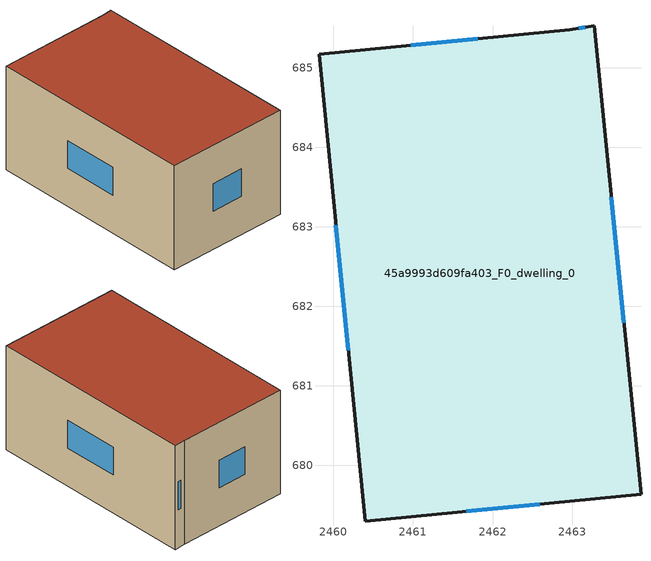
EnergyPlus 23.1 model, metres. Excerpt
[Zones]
45a9993d609fa403_F0_dwelling_0
 floor ground (EU_floor_Construction): 2463.28,685.53 2463.87,679.64 2460.4,679.3 2459.82,685.17 2462.97,685.48 z0
 wall outside (EU_wall_Construction): 2462.97,685.48 2459.82,685.17 2460.4,679.3 2463.87,679.64 2463.28,685.53 2462.97,685.48 z0:3
 window (EU_Window_Construction): 2461.81,685.36 2460.97,685.28 / 2463.16,685.51 2463.08,685.5 / 2463.65,681.79 2463.49,683.37 / 2461.67,679.42 2462.6,679.51 / 2460.03,683.02 2460.19,681.45 z1.1:1.9
 roof outside (EU_roof_Construction): 2463.87,679.64 2463.28,685.53 2462.97,685.48 2459.82,685.17 2460.4,679.3 z3
[Building]
EU S2 Campaign: North Axis=0; Terrain=City; Solar Distribution=FullExterior
[Site:Location]
Bologna: Latitude=44.5; Longitude=11.25; Time Zone=1; Elevation=37
[SizingPeriod:WeatherFileDays]
AnnualSizingPeriod: Begin Month=1; Begin Day of Month=1; End Month=12; End Day of Month=31; Day of Week for Start Day=Monday; Use Weather File Daylight Saving Period=No; Use Weather File Rain and Snow Indicators=No
[MATERIAL]
EU_InternalMass_Material: Roughness=MediumRough; Thickness=0.1; Conductivity=1; Density=1800; Specific Heat=900; Thermal Absorptance=0.9; Solar Absorptance=0.7; Visible Absorptance=0.7
[MATERIAL:NOMASS] Roughness=MediumRough; Thermal Absorptance=0.9; Solar Absorptance=0.7; Visible Absorptance=0.7
Name | Thermal Resistance
EU_wall_NoMass | 0.753012
EU_roof_NoMass | 0.675676
EU_floor_NoMass | 0.609756
[WINDOWMATERIAL:SIMPLEGLAZINGSYSTEM]
EU_Window_SimpleGlazing: UFactor=4.6; Solar Heat Gain Coefficient=0.85; Visible Transmittance=0.85
[CONSTRUCTION]
EU_wall_Construction: EU_wall_NoMass
EU_roof_Construction: EU_roof_NoMass
EU_floor_Construction: EU_floor_NoMass
EU_InternalMass_Construction: EU_InternalMass_Material
EU_Window_Construction: EU_Window_SimpleGlazing
[ZONE]
45a9993d609fa403_F0_dwelling_0: Type=1; Multiplier=1; Ceiling Height=autocalculate; Volume=61.6355; Floor Area=autocalculate; Part of Total Floor Area=Yes
[INTERNALMASS]
45a9993d609fa403_F0_dwelling_0_EU_InternalMass: Construction=EU_InternalMass_Construction; Zone or ZoneList=45a9993d609fa403_F0_dwelling_0; Surface Area=20.5451
[OTHEREQUIPMENT]
EU_Step8_InternalGain_45a9993d609fa403_F0_dwelling_0_f000: Fuel Type=Electricity; Zone or ZoneList or Space or SpaceList=45a9993d609fa403_F0_dwelling_0; Schedule=EU_Step8_GainSchedule_45a9993d609fa403_F0_dwelling_0_f000; Design Level Calculation Method=Watts/Area; Power per Zone Floor Area=1; Fraction Latent=0; Fraction Radiant=0; Fraction Lost=0; Carbon Dioxide Generation Rate=0; EndUse Subcategory=EU_Step8_InternalGains
[ZONEVENTILATION:DESIGNFLOWRATE]
EU_ConstantAir_45a9993d609fa403_F0_dwelling_0: Zone or ZoneList or Space or SpaceList=45a9993d609fa403_F0_dwelling_0; Schedule=EU_AlwaysOn; Design Flow Rate Calculation Method=AirChanges/Hour; Air Changes per Hour=0.64; Ventilation Type=Natural; Fan Pressure Rise=0; Fan Total Efficiency=1; Constant Term Coefficient=1; Temperature Term Coefficient=0; Velocity Term Coefficient=0; Velocity Squared Term Coefficient=0; Minimum Indoor Temperature=-100; Maximum Indoor Temperature=100; Delta Temperature=-100; Minimum Outdoor Temperature=-100; Maximum Outdoor Temperature=100; Maximum Wind Speed=40
[HVACTEMPLATE:THERMOSTAT]
EU_HeatOnly_45a9993d609fa403_F0_dwelling_0: Constant Heating Setpoint=20; Constant Cooling Setpoint=50
[HVACTEMPLATE:ZONE:IDEALLOADSAIRSYSTEM]
45a9993d609fa403_F0_dwelling_0: Template Thermostat=EU_HeatOnly_45a9993d609fa403_F0_dwelling_0; System Availability Schedule=EU_AlwaysOn; Maximum Heating Supply Air Temperature=50; Minimum Cooling Supply Air Temperature=13; Maximum Heating Supply Air Humidity Ratio=0.0156; Minimum Cooling Supply Air Humidity Ratio=0.0077; Heating Limit=NoLimit; Cooling Limit=NoLimit; Heating Availability Schedule=EU_AlwaysOn; Cooling Availability Schedule=EU_CoolingOff; Dehumidification Control Type=ConstantSensibleHeatRatio; Cooling Sensible Heat Ratio=0.7; Dehumidification Setpoint=60; Humidification Control Type=None; Humidification Setpoint=30; Outdoor Air Method=None; Outdoor Air Flow Rate per Person=0.00944; Outdoor Air Flow Rate per Zone Floor Area=0; Outdoor Air Flow Rate per Zone=0; Demand Controlled Ventilation Type=None; Outdoor Air Economizer Type=NoEconomizer; Heat Recovery Type=None; Sensible Heat Recovery Effectiveness=0.7; Latent Heat Recovery Effectiveness=0.65
[SIZING:ZONE]
45a9993d609fa403_F0_dwelling_0: Zone Cooling Design Supply Air Temperature Input Method=SupplyAirTemperature; Zone Cooling Design Supply Air Temperature=13; Zone Heating Design Supply Air Temperature Input Method=SupplyAirTemperature; Zone Heating Design Supply Air Temperature=50; Zone Cooling Design Supply Air Humidity Ratio=0.008; Zone Heating Design Supply Air Humidity Ratio=0.008; Cooling Design Air Flow Method=DesignDay; Cooling Design Air Flow Rate=0; Cooling Minimum Air Flow per Zone Floor Area=0.000762; Cooling Minimum Air Flow=0; Cooling Minimum Air Flow Fraction=0.2; Heating Design Air Flow Method=DesignDay; Heating Design Air Flow Rate=0; Heating Maximum Air Flow per Zone Floor Area=0.002032; Heating Maximum Air Flow=0.141576; Heating Maximum Air Flow Fraction=0.3; Account for Dedicated Outdoor Air System=No; Dedicated Outdoor Air System Control Strategy=NeutralSupplyAir; Dedicated Outdoor Air Low Setpoint Temperature for Design=autosize; Dedicated Outdoor Air High Setpoint Temperature for Design=autosize; Zone Load Sizing Method=Sensible Load Only No Latent Load; Zone Latent Cooling Design Supply Air Humidity Ratio Input Method=HumidityRatioDifference; Zone Cooling Design Supply Air Humidity Ratio Difference=0.005; Zone Latent Heating Design Supply Air Humidity Ratio Input Method=HumidityRatioDifference; Zone Humidification Design Supply Air Humidity Ratio Difference=0.005
[SCHEDULE:CONSTANT]
Name | Hourly Value
EU_AlwaysOn | 1
EU_CoolingOff | 0
[SCHEDULE:FILE]
EU_Step8_GainSchedule_45a9993d609fa403_F0_dwelling_0_f000: File=../../schedules/45a9993d609fa403/45a9993d609fa403_F0_dwelling_0_f000_gain.csv; Column Number=1; Rows to Skip at Top=0; Number of Hours of Data=8760; Column Separator=Comma; Interpolate to Timestep=No; Minutes per Item=60; Adjust Schedule for Daylight Savings=Yes
